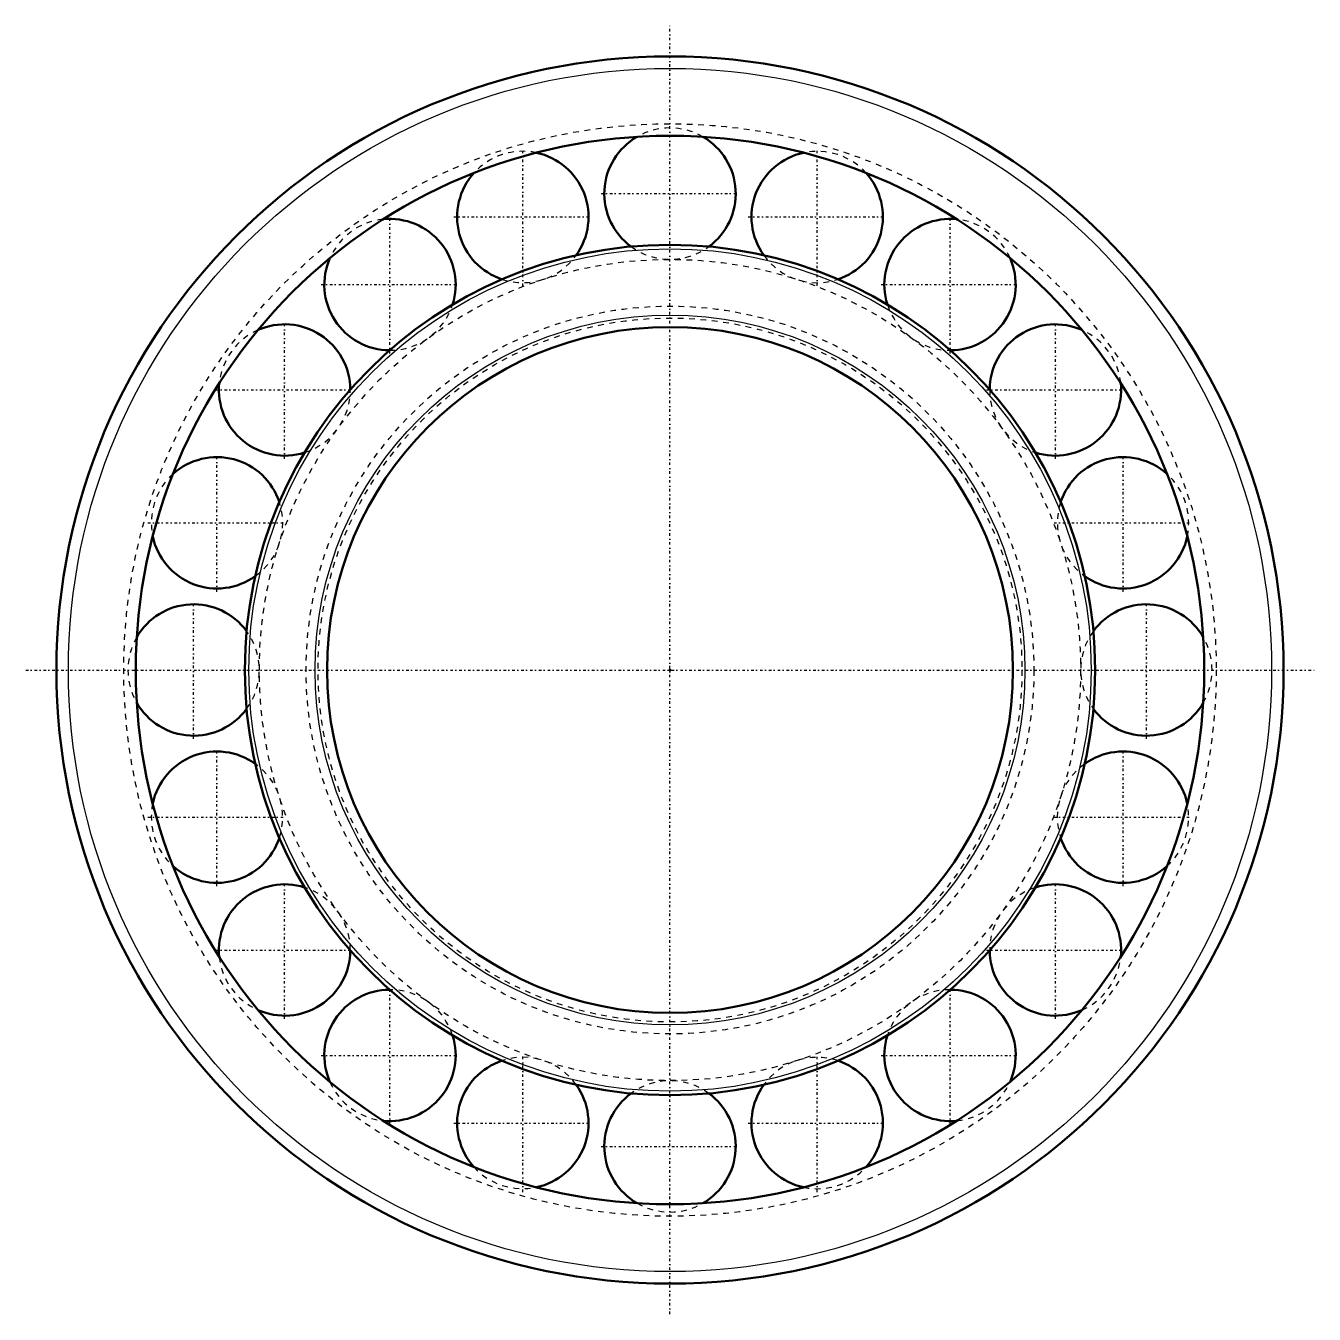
# Model space of a CAD drawing. Header units: millimetres. Extents: x -113 to 113, y -113 to 113.
import ezdxf

# ---------------------------------------------------------------- set-up
doc = ezdxf.new("R2010")
doc.units = ezdxf.units.MM
doc.linetypes.add('Center', pattern=[1.5, 0.45, -0.5, 0.05, -0.5])
doc.linetypes.add('Dashed', pattern=[2, 1, -1])
for name, color, linetype, lineweight in [('2d ConnectionPoints', 7, 'Continuous', 50), ('AM_0', 7, 'Continuous', 50), ('AM_4', 3, 'Continuous', 25), ('AM_7', 7, 'Center', 25), ('AM_9', 6, 'Dashed', 25)]:
    doc.layers.add(name, color=color, linetype=linetype, lineweight=lineweight)

# ---------------------------------------------------------------- blocks, each defined once
blk = doc.blocks.new('1_SKF_1224_KM_PART5_1_0_in_SKF_1224_KM_2')
at = {"layer": 'AM_0'}
for start, end in [(324.3305, 77.9544), (138.0456, 251.6695)]:
    blk.add_arc((-25.79, 79.37), 11.51, start, end, dxfattribs=at)
at = {"layer": 'AM_7'}
for p, q in [((-25.79, 67.29), (-25.79, 91.46)), ((-37.88, 79.37), (-13.71, 79.37))]:
    blk.add_line(p, q, dxfattribs=at)
at = {"layer": 'AM_9'}
for start, end in [(77.9544, 138.0456), (251.6695, 324.3305)]:
    blk.add_arc((-25.79, 79.37), 11.51, start, end, dxfattribs=at)
blk = doc.blocks.new('2_SKF_1224_KM_PART5_2_0_in_SKF_1224_KM_2')
at = {"layer": 'AM_0'}
for start, end in [(342.3305, 95.9544), (156.0456, 269.6695)]:
    blk.add_arc((-49.06, 67.52), 11.51, start, end, dxfattribs=at)
at = {"layer": 'AM_7'}
for p, q in [((-49.06, 55.44), (-49.06, 79.61)), ((-61.14, 67.52), (-36.97, 67.52))]:
    blk.add_line(p, q, dxfattribs=at)
at = {"layer": 'AM_9'}
for start, end in [(95.9544, 156.0456), (269.6695, 342.3305)]:
    blk.add_arc((-49.06, 67.52), 11.51, start, end, dxfattribs=at)
blk = doc.blocks.new('3_SKF_1224_KM_PART5_3_0_in_SKF_1224_KM_2')
at = {"layer": 'AM_0'}
for start, end in [(0.3305, 113.9544), (174.0456, 287.6695)]:
    blk.add_arc((-67.52, 49.06), 11.51, start, end, dxfattribs=at)
at = {"layer": 'AM_7'}
for p, q in [((-67.52, 36.97), (-67.52, 61.14)), ((-79.61, 49.06), (-55.44, 49.06))]:
    blk.add_line(p, q, dxfattribs=at)
at = {"layer": 'AM_9'}
for start, end in [(113.9544, 174.0456), (287.6695, 0.3305)]:
    blk.add_arc((-67.52, 49.06), 11.51, start, end, dxfattribs=at)
blk = doc.blocks.new('4_SKF_1224_KM_PART5_4_0_in_SKF_1224_KM_2')
at = {"layer": 'AM_0'}
for start, end in [(18.3305, 131.9544), (192.0456, 305.6695)]:
    blk.add_arc((-79.37, 25.79), 11.51, start, end, dxfattribs=at)
at = {"layer": 'AM_7'}
for p, q in [((-79.37, 13.71), (-79.37, 37.88)), ((-91.46, 25.79), (-67.29, 25.79))]:
    blk.add_line(p, q, dxfattribs=at)
at = {"layer": 'AM_9'}
for start, end in [(131.9544, 192.0456), (305.6695, 18.3305)]:
    blk.add_arc((-79.37, 25.79), 11.51, start, end, dxfattribs=at)
blk = doc.blocks.new('5_SKF_1224_KM_PART5_5_0_in_SKF_1224_KM_2')
at = {"layer": 'AM_0'}
for start, end in [(36.33050702, 149.9543954), (210.0456046, 323.66949298)]:
    blk.add_arc((-83.4595, 0), 11.5095, start, end, dxfattribs=at)
at = {"layer": 'AM_7'}
blk.add_line((-83.4595, -12.084975), (-83.4595, 12.084975), dxfattribs=at)
at = {"layer": 'AM_9'}
for start, end in [(323.66949298, 36.33050702), (149.9543954, 210.0456046)]:
    blk.add_arc((-83.4595, 0), 11.5095, start, end, dxfattribs=at)
blk = doc.blocks.new('6_SKF_1224_KM_PART5_6_0_in_SKF_1224_KM_2')
at = {"layer": 'AM_0'}
for start, end in [(54.3305, 167.9544), (228.0456, 341.6695)]:
    blk.add_arc((-79.37, -25.79), 11.51, start, end, dxfattribs=at)
at = {"layer": 'AM_7'}
for p, q in [((-79.37, -37.88), (-79.37, -13.71)), ((-91.46, -25.79), (-67.29, -25.79))]:
    blk.add_line(p, q, dxfattribs=at)
at = {"layer": 'AM_9'}
for start, end in [(341.6695, 54.3305), (167.9544, 228.0456)]:
    blk.add_arc((-79.37, -25.79), 11.51, start, end, dxfattribs=at)
blk = doc.blocks.new('7_SKF_1224_KM_PART5_7_0_in_SKF_1224_KM_2')
at = {"layer": 'AM_0'}
for start, end in [(72.3305, 185.9544), (246.0456, 359.6695)]:
    blk.add_arc((-67.52, -49.06), 11.51, start, end, dxfattribs=at)
at = {"layer": 'AM_7'}
for p, q in [((-67.52, -61.14), (-67.52, -36.97)), ((-79.61, -49.06), (-55.44, -49.06))]:
    blk.add_line(p, q, dxfattribs=at)
at = {"layer": 'AM_9'}
for start, end in [(359.6695, 72.3305), (185.9544, 246.0456)]:
    blk.add_arc((-67.52, -49.06), 11.51, start, end, dxfattribs=at)
blk = doc.blocks.new('8_SKF_1224_KM_PART5_8_0_in_SKF_1224_KM_2')
at = {"layer": 'AM_0'}
for start, end in [(90.3305, 203.9544), (264.0456, 17.6695)]:
    blk.add_arc((-49.06, -67.52), 11.51, start, end, dxfattribs=at)
at = {"layer": 'AM_7'}
for p, q in [((-49.06, -79.61), (-49.06, -55.44)), ((-61.14, -67.52), (-36.97, -67.52))]:
    blk.add_line(p, q, dxfattribs=at)
at = {"layer": 'AM_9'}
for start, end in [(17.6695, 90.3305), (203.9544, 264.0456)]:
    blk.add_arc((-49.06, -67.52), 11.51, start, end, dxfattribs=at)
blk = doc.blocks.new('9_SKF_1224_KM_PART5_9_0_in_SKF_1224_KM_2')
at = {"layer": 'AM_0'}
for start, end in [(108.3305, 221.9544), (282.0456, 35.6695)]:
    blk.add_arc((-25.79, -79.37), 11.51, start, end, dxfattribs=at)
at = {"layer": 'AM_7'}
for p, q in [((-25.79, -91.46), (-25.79, -67.29)), ((-37.88, -79.37), (-13.71, -79.37))]:
    blk.add_line(p, q, dxfattribs=at)
at = {"layer": 'AM_9'}
for start, end in [(35.6695, 108.3305), (221.9544, 282.0456)]:
    blk.add_arc((-25.79, -79.37), 11.51, start, end, dxfattribs=at)
blk = doc.blocks.new('10_SKF_1224_KM_PART5_10_0_in_SKF_1224_KM_2')
at = {"layer": 'AM_0'}
for start, end in [(126.33050702, 239.9543954), (300.0456046, 53.66949298)]:
    blk.add_arc((0, -83.4595), 11.5095, start, end, dxfattribs=at)
at = {"layer": 'AM_7'}
blk.add_line((-12.084975, -83.4595), (12.084975, -83.4595), dxfattribs=at)
at = {"layer": 'AM_9'}
for start, end in [(53.66949298, 126.33050702), (239.9543954, 300.0456046)]:
    blk.add_arc((0, -83.4595), 11.5095, start, end, dxfattribs=at)
blk = doc.blocks.new('11_SKF_1224_KM_PART5_11_0_in_SKF_1224_KM_2')
at = {"layer": 'AM_0'}
for start, end in [(318.0456, 71.6695), (144.3305, 257.9544)]:
    blk.add_arc((25.79, -79.37), 11.51, start, end, dxfattribs=at)
at = {"layer": 'AM_7'}
for p, q in [((25.79, -91.46), (25.79, -67.29)), ((13.71, -79.37), (37.88, -79.37))]:
    blk.add_line(p, q, dxfattribs=at)
at = {"layer": 'AM_9'}
for start, end in [(71.6695, 144.3305), (257.9544, 318.0456)]:
    blk.add_arc((25.79, -79.37), 11.51, start, end, dxfattribs=at)
blk = doc.blocks.new('12_SKF_1224_KM_PART5_12_0_in_SKF_1224_KM_2')
at = {"layer": 'AM_0'}
for start, end in [(336.0456, 89.6695), (162.3305, 275.9544)]:
    blk.add_arc((49.06, -67.52), 11.51, start, end, dxfattribs=at)
at = {"layer": 'AM_7'}
for p, q in [((49.06, -79.61), (49.06, -55.44)), ((36.97, -67.52), (61.14, -67.52))]:
    blk.add_line(p, q, dxfattribs=at)
at = {"layer": 'AM_9'}
for start, end in [(89.6695, 162.3305), (275.9544, 336.0456)]:
    blk.add_arc((49.06, -67.52), 11.51, start, end, dxfattribs=at)
blk = doc.blocks.new('13_SKF_1224_KM_PART5_13_0_in_SKF_1224_KM_2')
at = {"layer": 'AM_0'}
for start, end in [(354.0456, 107.6695), (180.3305, 293.9544)]:
    blk.add_arc((67.52, -49.06), 11.51, start, end, dxfattribs=at)
at = {"layer": 'AM_7'}
for p, q in [((67.52, -61.14), (67.52, -36.97)), ((55.44, -49.06), (79.61, -49.06))]:
    blk.add_line(p, q, dxfattribs=at)
at = {"layer": 'AM_9'}
for start, end in [(107.6695, 180.3305), (293.9544, 354.0456)]:
    blk.add_arc((67.52, -49.06), 11.51, start, end, dxfattribs=at)
blk = doc.blocks.new('14_SKF_1224_KM_PART5_14_0_in_SKF_1224_KM_2')
at = {"layer": 'AM_0'}
for start, end in [(12.0456, 125.6695), (198.3305, 311.9544)]:
    blk.add_arc((79.37, -25.79), 11.51, start, end, dxfattribs=at)
at = {"layer": 'AM_7'}
for p, q in [((79.37, -37.88), (79.37, -13.71)), ((67.29, -25.79), (91.46, -25.79))]:
    blk.add_line(p, q, dxfattribs=at)
at = {"layer": 'AM_9'}
for start, end in [(125.6695, 198.3305), (311.9544, 12.0456)]:
    blk.add_arc((79.37, -25.79), 11.51, start, end, dxfattribs=at)
blk = doc.blocks.new('15_SKF_1224_KM_PART5_15_0_in_SKF_1224_KM_2')
at = {"layer": 'AM_0'}
for start, end in [(30.0456046, 143.66949298), (216.33050702, 329.9543954)]:
    blk.add_arc((83.4595, 0), 11.5095, start, end, dxfattribs=at)
at = {"layer": 'AM_7'}
blk.add_line((83.4595, -12.084975), (83.4595, 12.084975), dxfattribs=at)
at = {"layer": 'AM_9'}
for start, end in [(143.66949298, 216.33050702), (329.9543954, 30.0456046)]:
    blk.add_arc((83.4595, 0), 11.5095, start, end, dxfattribs=at)
blk = doc.blocks.new('16_SKF_1224_KM_PART5_16_0_in_SKF_1224_KM_2')
at = {"layer": 'AM_0'}
for start, end in [(48.0456, 161.6695), (234.3305, 347.9544)]:
    blk.add_arc((79.37, 25.79), 11.51, start, end, dxfattribs=at)
at = {"layer": 'AM_7'}
for p, q in [((79.37, 13.71), (79.37, 37.88)), ((67.29, 25.79), (91.46, 25.79))]:
    blk.add_line(p, q, dxfattribs=at)
at = {"layer": 'AM_9'}
for start, end in [(347.9544, 48.0456), (161.6695, 234.3305)]:
    blk.add_arc((79.37, 25.79), 11.51, start, end, dxfattribs=at)
blk = doc.blocks.new('17_SKF_1224_KM_PART5_17_0_in_SKF_1224_KM_2')
at = {"layer": 'AM_0'}
for start, end in [(66.0456, 179.6695), (252.3305, 5.9544)]:
    blk.add_arc((67.52, 49.06), 11.51, start, end, dxfattribs=at)
at = {"layer": 'AM_7'}
for p, q in [((67.52, 36.97), (67.52, 61.14)), ((55.44, 49.06), (79.61, 49.06))]:
    blk.add_line(p, q, dxfattribs=at)
at = {"layer": 'AM_9'}
for start, end in [(5.9544, 66.0456), (179.6695, 252.3305)]:
    blk.add_arc((67.52, 49.06), 11.51, start, end, dxfattribs=at)
blk = doc.blocks.new('18_SKF_1224_KM_PART5_18_0_in_SKF_1224_KM_2')
at = {"layer": 'AM_0'}
for start, end in [(84.0456, 197.6695), (270.3305, 23.9544)]:
    blk.add_arc((49.06, 67.52), 11.51, start, end, dxfattribs=at)
at = {"layer": 'AM_7'}
for p, q in [((49.06, 55.44), (49.06, 79.61)), ((36.97, 67.52), (61.14, 67.52))]:
    blk.add_line(p, q, dxfattribs=at)
at = {"layer": 'AM_9'}
for start, end in [(23.9544, 84.0456), (197.6695, 270.3305)]:
    blk.add_arc((49.06, 67.52), 11.51, start, end, dxfattribs=at)
blk = doc.blocks.new('19_SKF_1224_KM_PART5_19_0_in_SKF_1224_KM_2')
at = {"layer": 'AM_0'}
for start, end in [(102.0456, 215.6695), (288.3305, 41.9544)]:
    blk.add_arc((25.79, 79.37), 11.51, start, end, dxfattribs=at)
at = {"layer": 'AM_7'}
for p, q in [((25.79, 67.29), (25.79, 91.46)), ((13.71, 79.37), (37.88, 79.37))]:
    blk.add_line(p, q, dxfattribs=at)
at = {"layer": 'AM_9'}
for start, end in [(41.9544, 102.0456), (215.6695, 288.3305)]:
    blk.add_arc((25.79, 79.37), 11.51, start, end, dxfattribs=at)
blk = doc.blocks.new('20_SKF_1224_KM_PART5_20_0_in_SKF_1224_KM_2')
at = {"layer": 'AM_0'}
for start, end in [(120.0456046, 233.66949298), (306.33050702, 59.9543954)]:
    blk.add_arc((0, 83.4595), 11.5095, start, end, dxfattribs=at)
at = {"layer": 'AM_7'}
blk.add_line((-12.084975, 83.4595), (12.084975, 83.4595), dxfattribs=at)
at = {"layer": 'AM_9'}
for start, end in [(59.9543954, 120.0456046), (233.66949298, 306.33050702)]:
    blk.add_arc((0, 83.4595), 11.5095, start, end, dxfattribs=at)
blk = doc.blocks.new('21_SKF_1224_KM_PART2_0_in_SKF_1224_KM_2')
at = {"layer": 'AM_0'}
for radius in [107.5, 93.6]:
    blk.add_circle((0, 0), radius, dxfattribs=at)
at = {"layer": 'AM_4'}
blk.add_circle((0, 0), 105.4, dxfattribs=at)
at = {"layer": 'AM_7'}
for p, q in [((0, -112.875), (0, 112.875)), ((-112.875, 0), (112.875, 0))]:
    blk.add_line(p, q, dxfattribs=at)
at = {"layer": 'AM_9'}
blk.add_circle((0, 0), 95.704, dxfattribs=at)
blk = doc.blocks.new('22_SKF_1224_KM_PART1_0_in_SKF_1224_KM_2')
at = {"layer": 'AM_0'}
for radius in [74.5, 60.09]:
    blk.add_circle((0, 0), radius, dxfattribs=at)
at = {"layer": 'AM_4'}
for radius in [73.8, 62.19]:
    blk.add_circle((0, 0), radius, dxfattribs=at)
at = {"layer": 'AM_9'}
for radius in [71.95, 63.76, 61.67, 60.09]:
    blk.add_circle((0, 0), radius, dxfattribs=at)

msp = doc.modelspace()

# ---------------------------------------------------------------- linework, layer by layer
at = {"layer": '2d ConnectionPoints'}
msp.add_point((0, 0), dxfattribs=at)
msp.add_point((0, 0), dxfattribs=at)
msp.add_point((0, 0), dxfattribs=at)
msp.add_point((0, 0), dxfattribs=at)
msp.add_point((0, 0), dxfattribs=at)
msp.add_point((0, 0), dxfattribs=at)
msp.add_point((0, 0), dxfattribs=at)
msp.add_point((0, 0), dxfattribs=at)
msp.add_point((0, 0), dxfattribs=at)
msp.add_point((0, 0), dxfattribs=at)
msp.add_point((0, 0), dxfattribs=at)
msp.add_point((0, 0), dxfattribs=at)
msp.add_point((0, 0), dxfattribs=at)
msp.add_point((0, 0), dxfattribs=at)
msp.add_point((0, 0), dxfattribs=at)
msp.add_point((0, 0), dxfattribs=at)
msp.add_point((0, 0), dxfattribs=at)
msp.add_point((0, 0), dxfattribs=at)
msp.add_point((0, 0), dxfattribs=at)
msp.add_point((0, 0), dxfattribs=at)

# ---------------------------------------------------------------- block references
for name in ['21_SKF_1224_KM_PART2_0_in_SKF_1224_KM_2', '20_SKF_1224_KM_PART5_20_0_in_SKF_1224_KM_2', '1_SKF_1224_KM_PART5_1_0_in_SKF_1224_KM_2', '19_SKF_1224_KM_PART5_19_0_in_SKF_1224_KM_2', '2_SKF_1224_KM_PART5_2_0_in_SKF_1224_KM_2', '18_SKF_1224_KM_PART5_18_0_in_SKF_1224_KM_2', '22_SKF_1224_KM_PART1_0_in_SKF_1224_KM_2', '3_SKF_1224_KM_PART5_3_0_in_SKF_1224_KM_2', '17_SKF_1224_KM_PART5_17_0_in_SKF_1224_KM_2', '4_SKF_1224_KM_PART5_4_0_in_SKF_1224_KM_2', '16_SKF_1224_KM_PART5_16_0_in_SKF_1224_KM_2', '5_SKF_1224_KM_PART5_5_0_in_SKF_1224_KM_2', '15_SKF_1224_KM_PART5_15_0_in_SKF_1224_KM_2', '6_SKF_1224_KM_PART5_6_0_in_SKF_1224_KM_2', '14_SKF_1224_KM_PART5_14_0_in_SKF_1224_KM_2', '7_SKF_1224_KM_PART5_7_0_in_SKF_1224_KM_2', '13_SKF_1224_KM_PART5_13_0_in_SKF_1224_KM_2', '8_SKF_1224_KM_PART5_8_0_in_SKF_1224_KM_2', '12_SKF_1224_KM_PART5_12_0_in_SKF_1224_KM_2', '9_SKF_1224_KM_PART5_9_0_in_SKF_1224_KM_2', '11_SKF_1224_KM_PART5_11_0_in_SKF_1224_KM_2', '10_SKF_1224_KM_PART5_10_0_in_SKF_1224_KM_2']:
    msp.add_blockref(name, (0, 0))

doc.saveas('drawing.dxf')
